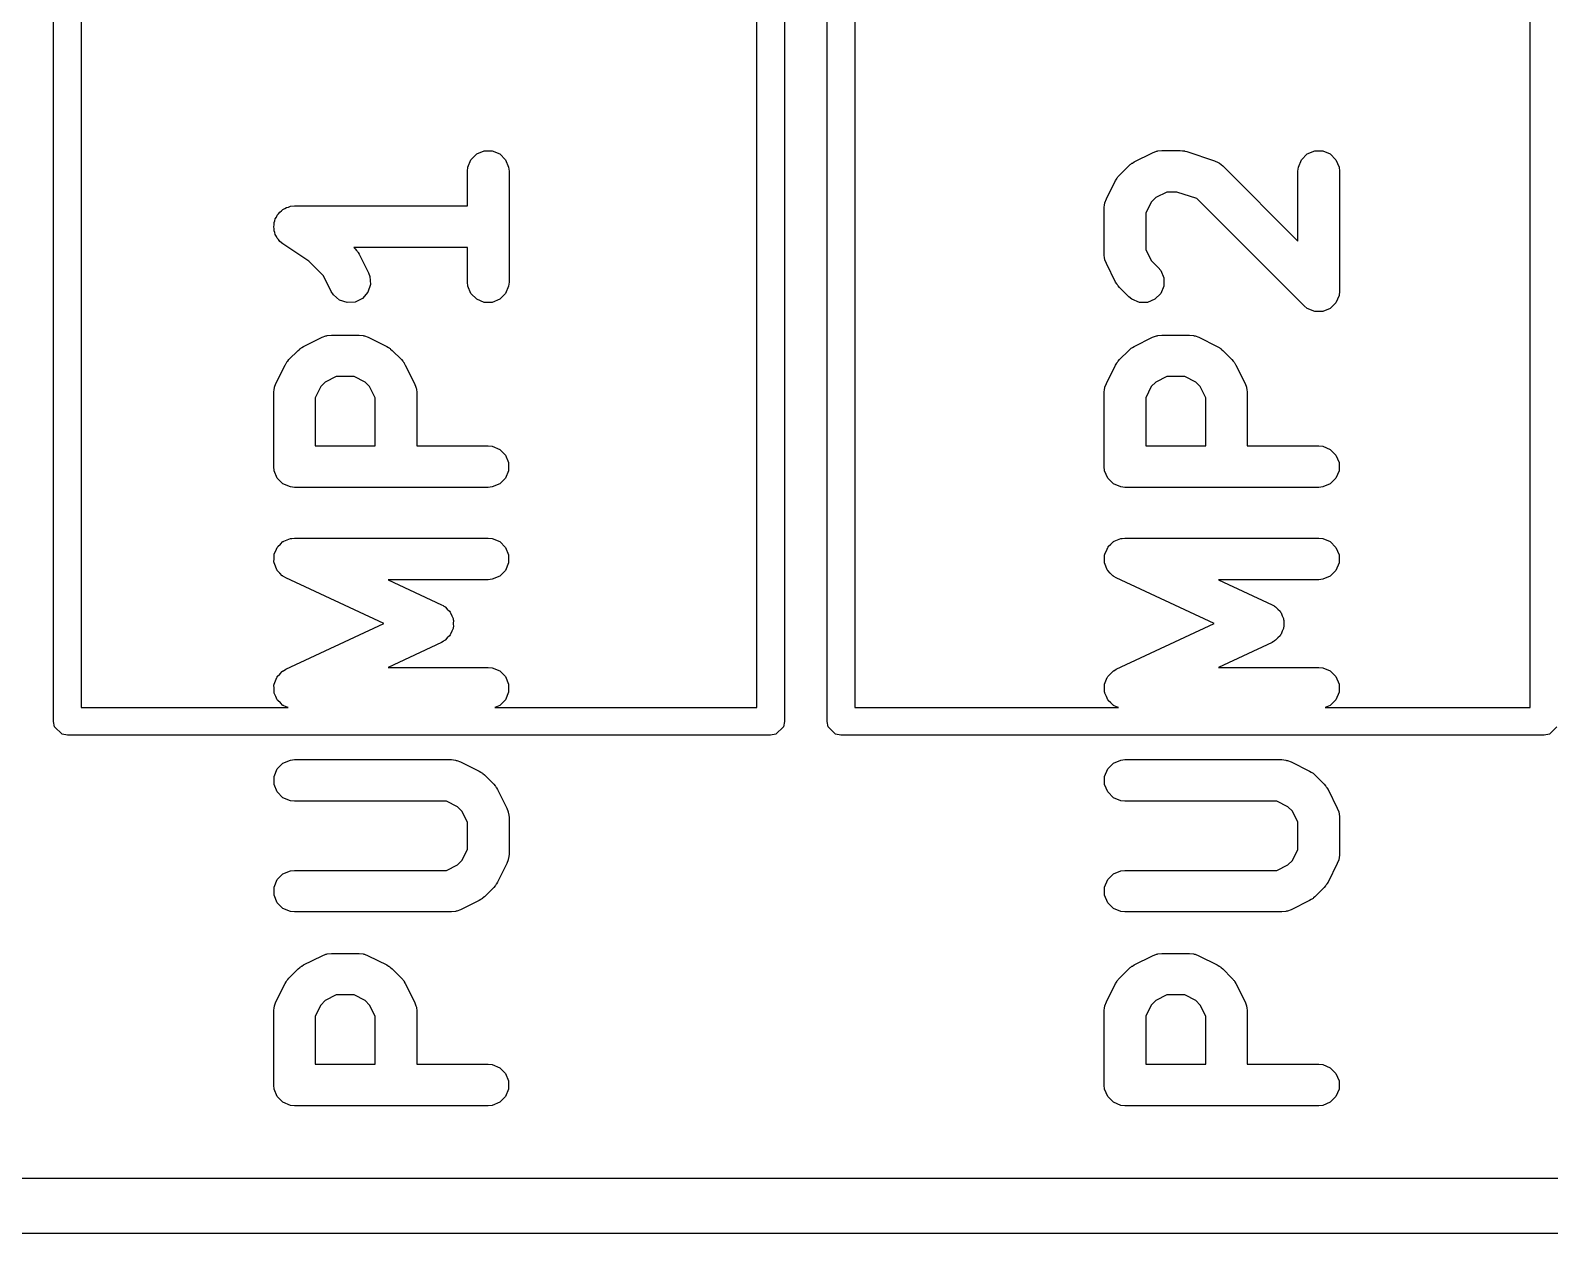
# Model space of a CAD drawing. Extents: x 0.5 to 3.33, y -7.81 to -5.91.
# Drawn here: x 1.9946 to 2.2106, y -7.802 to -7.6309 of the extents above; entities that cross this region are included whole.
import ezdxf

# ---------------------------------------------------------------- set-up
doc = ezdxf.new("R2010")
doc.units = 0
doc.header["$MEASUREMENT"] = 0
doc.layers.add('BLACK', color=7, linetype='CONTINUOUS')

msp = doc.modelspace()

# ---------------------------------------------------------------- linework, layer by layer
at = {"layer": 'BLACK', "linetype": 'CONTINUOUS'}
for p, q in [((2.10181, -7.42913), (2.10181, -7.72913)), ((2.09787, -7.72717), (2.09787, -7.4311)), ((2.20787, -7.72717), (2.20787, -7.4311)), ((1.99787, -7.72913), (1.99787, -7.45413)), ((2.00181, -7.45495), (2.00181, -7.72717)), ((2.10787, -7.72913), (2.10787, -7.45413)), ((2.11181, -7.45495), (2.11181, -7.72717)), ((2.05723, -7.64928), (2.05805, -7.64846)), ((2.05805, -7.64846), (2.05911, -7.64802)), ((2.05911, -7.64802), (2.06026, -7.64802)), ((2.06026, -7.64802), (2.06133, -7.64846)), ((2.06133, -7.64846), (2.06214, -7.64928)), ((2.15154, -7.64959), (2.15417, -7.64828)), ((2.15417, -7.64828), (2.15471, -7.64807)), ((2.15471, -7.64807), (2.15481, -7.64806)), ((2.15481, -7.64806), (2.15491, -7.64802)), ((2.15491, -7.64802), (2.15549, -7.64797)), ((2.15549, -7.64797), (2.15811, -7.64797)), ((2.15811, -7.64797), (2.1584, -7.64799)), ((2.1584, -7.64799), (2.15848, -7.64799)), ((2.15848, -7.64799), (2.15858, -7.64801)), ((2.15858, -7.64801), (2.15869, -7.64802)), ((2.15869, -7.64802), (2.15876, -7.64805)), ((2.15876, -7.64805), (2.15905, -7.64812)), ((2.15905, -7.64812), (2.16298, -7.64943)), ((2.17534, -7.64928), (2.17616, -7.64846)), ((2.17616, -7.64846), (2.17722, -7.64802)), ((2.17722, -7.64802), (2.17837, -7.64802)), ((2.17837, -7.64802), (2.17944, -7.64846)), ((2.17944, -7.64846), (2.18025, -7.64928)), ((2.05673, -7.65092), (2.05679, -7.65034)), ((2.05679, -7.65034), (2.05723, -7.64928)), ((2.06214, -7.64928), (2.06258, -7.65034)), ((2.06258, -7.65034), (2.06264, -7.65092)), ((2.14946, -7.65146), (2.15077, -7.65014)), ((2.15077, -7.65014), (2.151, -7.64996)), ((2.151, -7.64996), (2.15105, -7.6499)), ((2.15105, -7.6499), (2.15114, -7.64984)), ((2.15114, -7.64984), (2.15122, -7.64978)), ((2.15122, -7.64978), (2.15129, -7.64975)), ((2.15129, -7.64975), (2.15154, -7.64959)), ((2.16298, -7.64943), (2.16351, -7.64967)), ((2.16351, -7.64967), (2.16359, -7.64974)), ((2.16359, -7.64974), (2.16369, -7.64978)), ((2.16369, -7.64978), (2.16414, -7.65014)), ((2.16414, -7.65014), (2.17484, -7.66085)), ((2.17484, -7.65092), (2.1749, -7.65034)), ((2.1749, -7.65034), (2.17534, -7.64928)), ((2.18025, -7.64928), (2.18069, -7.65034)), ((2.18069, -7.65034), (2.18075, -7.65092)), ((2.05673, -7.65584), (2.05673, -7.65092)), ((2.06264, -7.65092), (2.06264, -7.66667)), ((2.1476, -7.65485), (2.14891, -7.65222)), ((2.14891, -7.65222), (2.14906, -7.65197)), ((2.14906, -7.65197), (2.14909, -7.6519)), ((2.14909, -7.6519), (2.14916, -7.65182)), ((2.14916, -7.65182), (2.14922, -7.65173)), ((2.14922, -7.65173), (2.14928, -7.65168)), ((2.14928, -7.65168), (2.14946, -7.65146)), ((2.17484, -7.66085), (2.17484, -7.65092)), ((2.18075, -7.65092), (2.18075, -7.66798)), ((2.14739, -7.65539), (2.1476, -7.65485)), ((2.15461, -7.65466), (2.15398, -7.65529)), ((2.15618, -7.65387), (2.15461, -7.65466)), ((2.15763, -7.65387), (2.15618, -7.65387)), ((2.16045, -7.65481), (2.15763, -7.65387)), ((2.17571, -7.67007), (2.16045, -7.65481)), ((2.02956, -7.65742), (2.02967, -7.65715)), ((2.02967, -7.65715), (2.02988, -7.65695)), ((2.02988, -7.65695), (2.03004, -7.65671)), ((2.03004, -7.65671), (2.03028, -7.65654)), ((2.03028, -7.65654), (2.03049, -7.65634)), ((2.03049, -7.65634), (2.03075, -7.65623)), ((2.03075, -7.65623), (2.03099, -7.65607)), ((2.03099, -7.65607), (2.03128, -7.65601)), ((2.03128, -7.65601), (2.03155, -7.6559)), ((2.03155, -7.6559), (2.03212, -7.65584)), ((2.03212, -7.65584), (2.03212, -7.65584)), ((2.03212, -7.65584), (2.03213, -7.65584)), ((2.03213, -7.65584), (2.03213, -7.65584)), ((2.03213, -7.65584), (2.05673, -7.65584)), ((2.14728, -7.65617), (2.14734, -7.65559)), ((2.14728, -7.66273), (2.14728, -7.65617)), ((2.14734, -7.65559), (2.14738, -7.65549)), ((2.14738, -7.65549), (2.14739, -7.65539)), ((2.15398, -7.65529), (2.15319, -7.65686)), ((2.15319, -7.65686), (2.15319, -7.66203)), ((2.02917, -7.6588), (2.02923, -7.65851)), ((2.02923, -7.65908), (2.02917, -7.6588)), ((2.02923, -7.65822), (2.02934, -7.65795)), ((2.02923, -7.65851), (2.02923, -7.65822)), ((2.02923, -7.65937), (2.02923, -7.65908)), ((2.02934, -7.65795), (2.0294, -7.65767)), ((2.0294, -7.65767), (2.02956, -7.65742)), ((2.02934, -7.65964), (2.02923, -7.65937)), ((2.0294, -7.65993), (2.02934, -7.65964)), ((2.02956, -7.66017), (2.0294, -7.65993)), ((2.02967, -7.66043), (2.02956, -7.66017)), ((2.02988, -7.66064), (2.02967, -7.66043)), ((2.03004, -7.66088), (2.02988, -7.66064)), ((2.03048, -7.66125), (2.03004, -7.66088)), ((2.03049, -7.66125), (2.03048, -7.66125)), ((2.03418, -7.66371), (2.03049, -7.66125)), ((2.03049, -7.66125), (2.03049, -7.66125)), ((2.03049, -7.66125), (2.03049, -7.66125)), ((2.05673, -7.66175), (2.04057, -7.66175)), ((2.04057, -7.66175), (2.04078, -7.66195)), ((2.04078, -7.66195), (2.04096, -7.66218)), ((2.04096, -7.66218), (2.04102, -7.66223)), ((2.04102, -7.66223), (2.04108, -7.66232)), ((2.04108, -7.66232), (2.04114, -7.6624)), ((2.04114, -7.6624), (2.04117, -7.66247)), ((2.04117, -7.66247), (2.04133, -7.66272)), ((2.04133, -7.66272), (2.04264, -7.66535)), ((2.05673, -7.66667), (2.05673, -7.66175)), ((2.14734, -7.66331), (2.14728, -7.66273)), ((2.14738, -7.6634), (2.14734, -7.66331)), ((2.14739, -7.66351), (2.14738, -7.6634)), ((2.1476, -7.66405), (2.14739, -7.66351)), ((2.15319, -7.66203), (2.15398, -7.66361)), ((2.15398, -7.66361), (2.15495, -7.66458)), ((2.03626, -7.66579), (2.03418, -7.66371)), ((2.03736, -7.66799), (2.03626, -7.66579)), ((2.04264, -7.66535), (2.04285, -7.66589)), ((2.14891, -7.66667), (2.1476, -7.66405)), ((2.15495, -7.66458), (2.15532, -7.66503)), ((2.15532, -7.66503), (2.15576, -7.66609)), ((2.04293, -7.66704), (2.04257, -7.66813)), ((2.04285, -7.66589), (2.04293, -7.66704)), ((2.05679, -7.66724), (2.05673, -7.66667)), ((2.05723, -7.66831), (2.05679, -7.66724)), ((2.06258, -7.66724), (2.06214, -7.66831)), ((2.06264, -7.66667), (2.06258, -7.66724)), ((2.14906, -7.66692), (2.14891, -7.66667)), ((2.14909, -7.66699), (2.14906, -7.66692)), ((2.14916, -7.66708), (2.14909, -7.66699)), ((2.14922, -7.66716), (2.14916, -7.66708)), ((2.14928, -7.66722), (2.14922, -7.66716)), ((2.14946, -7.66744), (2.14928, -7.66722)), ((2.15077, -7.66875), (2.14946, -7.66744)), ((2.15576, -7.66724), (2.15532, -7.66831)), ((2.15576, -7.66609), (2.15576, -7.66724)), ((2.03767, -7.66848), (2.03736, -7.66799)), ((2.03854, -7.66923), (2.03767, -7.66848)), ((2.03963, -7.6696), (2.03854, -7.66923)), ((2.04078, -7.66951), (2.03963, -7.6696)), ((2.04181, -7.669), (2.04078, -7.66951)), ((2.04257, -7.66813), (2.04181, -7.669)), ((2.05805, -7.66912), (2.05723, -7.66831)), ((2.05911, -7.66956), (2.05805, -7.66912)), ((2.06026, -7.66956), (2.05911, -7.66956)), ((2.06133, -7.66912), (2.06026, -7.66956)), ((2.06214, -7.66831), (2.06133, -7.66912)), ((2.15122, -7.66912), (2.15077, -7.66875)), ((2.15229, -7.66956), (2.15122, -7.66912)), ((2.15344, -7.66956), (2.15229, -7.66956)), ((2.1545, -7.66912), (2.15344, -7.66956)), ((2.15532, -7.66831), (2.1545, -7.66912)), ((2.17616, -7.67043), (2.17571, -7.67007)), ((2.18025, -7.66962), (2.17944, -7.67043)), ((2.18069, -7.66856), (2.18025, -7.66962)), ((2.18075, -7.66798), (2.18069, -7.66856)), ((2.17722, -7.67088), (2.17616, -7.67043)), ((2.17837, -7.67088), (2.17722, -7.67088)), ((2.17944, -7.67043), (2.17837, -7.67088)), ((2.03606, -7.67452), (2.0366, -7.67432)), ((2.0366, -7.67432), (2.0367, -7.67431)), ((2.0367, -7.67431), (2.0368, -7.67427)), ((2.0368, -7.67427), (2.03738, -7.67421)), ((2.03738, -7.67421), (2.04131, -7.67421)), ((2.04131, -7.67421), (2.04189, -7.67427)), ((2.04189, -7.67427), (2.04199, -7.67431)), ((2.04199, -7.67431), (2.04209, -7.67432)), ((2.04209, -7.67432), (2.04263, -7.67452)), ((2.15417, -7.67452), (2.15471, -7.67432)), ((2.15471, -7.67432), (2.15481, -7.67431)), ((2.15481, -7.67431), (2.15491, -7.67427)), ((2.15491, -7.67427), (2.15549, -7.67421)), ((2.15549, -7.67421), (2.15942, -7.67421)), ((2.15942, -7.67421), (2.16, -7.67427)), ((2.16, -7.67427), (2.1601, -7.67431)), ((2.1601, -7.67431), (2.1602, -7.67432)), ((2.1602, -7.67432), (2.16074, -7.67452)), ((2.03135, -7.6777), (2.03266, -7.67639)), ((2.03266, -7.67639), (2.03289, -7.6762)), ((2.03289, -7.6762), (2.03294, -7.67614)), ((2.03294, -7.67614), (2.03303, -7.67609)), ((2.03303, -7.67609), (2.03311, -7.67602)), ((2.03311, -7.67602), (2.03318, -7.67599)), ((2.03318, -7.67599), (2.03343, -7.67584)), ((2.03343, -7.67584), (2.03606, -7.67452)), ((2.04263, -7.67452), (2.04526, -7.67584)), ((2.04526, -7.67584), (2.04551, -7.67599)), ((2.04551, -7.67599), (2.04558, -7.67602)), ((2.04558, -7.67602), (2.04566, -7.67609)), ((2.04566, -7.67609), (2.04575, -7.67614)), ((2.04575, -7.67614), (2.0458, -7.6762)), ((2.0458, -7.6762), (2.04603, -7.67639)), ((2.04603, -7.67639), (2.04734, -7.6777)), ((2.14946, -7.6777), (2.15077, -7.67639)), ((2.15077, -7.67639), (2.151, -7.6762)), ((2.151, -7.6762), (2.15105, -7.67614)), ((2.15105, -7.67614), (2.15114, -7.67609)), ((2.15114, -7.67609), (2.15122, -7.67602)), ((2.15122, -7.67602), (2.15129, -7.67599)), ((2.15129, -7.67599), (2.15154, -7.67584)), ((2.15154, -7.67584), (2.15417, -7.67452)), ((2.16074, -7.67452), (2.16337, -7.67584)), ((2.16337, -7.67584), (2.16362, -7.67599)), ((2.16362, -7.67599), (2.16369, -7.67602)), ((2.16369, -7.67602), (2.16377, -7.67609)), ((2.16377, -7.67609), (2.16386, -7.67614)), ((2.16386, -7.67614), (2.16391, -7.6762)), ((2.16391, -7.6762), (2.16414, -7.67639)), ((2.16414, -7.67639), (2.16545, -7.6777)), ((2.02949, -7.68109), (2.0308, -7.67847)), ((2.0308, -7.67847), (2.03095, -7.67822)), ((2.03095, -7.67822), (2.03098, -7.67815)), ((2.03098, -7.67815), (2.03105, -7.67807)), ((2.03105, -7.67807), (2.03111, -7.67798)), ((2.03111, -7.67798), (2.03117, -7.67793)), ((2.03117, -7.67793), (2.03135, -7.6777)), ((2.04734, -7.6777), (2.04752, -7.67793)), ((2.04752, -7.67793), (2.04758, -7.67798)), ((2.04758, -7.67798), (2.04764, -7.67807)), ((2.04764, -7.67807), (2.04771, -7.67815)), ((2.04771, -7.67815), (2.04774, -7.67822)), ((2.04774, -7.67822), (2.04789, -7.67847)), ((2.04789, -7.67847), (2.0492, -7.68109)), ((2.1476, -7.68109), (2.14891, -7.67847)), ((2.14891, -7.67847), (2.14906, -7.67822)), ((2.14906, -7.67822), (2.14909, -7.67815)), ((2.14909, -7.67815), (2.14916, -7.67807)), ((2.14916, -7.67807), (2.14922, -7.67798)), ((2.14922, -7.67798), (2.14928, -7.67793)), ((2.14928, -7.67793), (2.14946, -7.6777)), ((2.16545, -7.6777), (2.16563, -7.67793)), ((2.16563, -7.67793), (2.16569, -7.67798)), ((2.16569, -7.67798), (2.16575, -7.67807)), ((2.16575, -7.67807), (2.16582, -7.67815)), ((2.16582, -7.67815), (2.16585, -7.67822)), ((2.16585, -7.67822), (2.166, -7.67847)), ((2.166, -7.67847), (2.16731, -7.68109)), ((2.0365, -7.6809), (2.03587, -7.68154)), ((2.03807, -7.68012), (2.0365, -7.6809)), ((2.04062, -7.68012), (2.03807, -7.68012)), ((2.04219, -7.6809), (2.04062, -7.68012)), ((2.04282, -7.68154), (2.04219, -7.6809)), ((2.15461, -7.6809), (2.15398, -7.68154)), ((2.15618, -7.68012), (2.15461, -7.6809)), ((2.15873, -7.68012), (2.15618, -7.68012)), ((2.1603, -7.6809), (2.15873, -7.68012)), ((2.16093, -7.68154), (2.1603, -7.6809)), ((2.02917, -7.68241), (2.02923, -7.68184)), ((2.02917, -7.69291), (2.02917, -7.68241)), ((2.02923, -7.68184), (2.02927, -7.68174)), ((2.02927, -7.68174), (2.02928, -7.68163)), ((2.02928, -7.68163), (2.02949, -7.68109)), ((2.03587, -7.68154), (2.03508, -7.68311)), ((2.04361, -7.68311), (2.04282, -7.68154)), ((2.0492, -7.68109), (2.04941, -7.68163)), ((2.04941, -7.68163), (2.04942, -7.68174)), ((2.04942, -7.68174), (2.04946, -7.68184)), ((2.04946, -7.68184), (2.04952, -7.68241)), ((2.04952, -7.68241), (2.04952, -7.68996)), ((2.14728, -7.68241), (2.14734, -7.68184)), ((2.14728, -7.69291), (2.14728, -7.68241)), ((2.14734, -7.68184), (2.14738, -7.68174)), ((2.14738, -7.68174), (2.14739, -7.68163)), ((2.14739, -7.68163), (2.1476, -7.68109)), ((2.15398, -7.68154), (2.15319, -7.68311)), ((2.16172, -7.68311), (2.16093, -7.68154)), ((2.16731, -7.68109), (2.16752, -7.68163)), ((2.16752, -7.68163), (2.16753, -7.68174)), ((2.16753, -7.68174), (2.16757, -7.68184)), ((2.16757, -7.68184), (2.16763, -7.68241)), ((2.16763, -7.68241), (2.16763, -7.68996)), ((2.03508, -7.68311), (2.03508, -7.68996)), ((2.04361, -7.68996), (2.04361, -7.68311)), ((2.15319, -7.68311), (2.15319, -7.68996)), ((2.16172, -7.68996), (2.16172, -7.68311)), ((2.03508, -7.68996), (2.04361, -7.68996)), ((2.04952, -7.68996), (2.05969, -7.68996)), ((2.05969, -7.68996), (2.06026, -7.69002)), ((2.06026, -7.69002), (2.06133, -7.69046)), ((2.06133, -7.69046), (2.06214, -7.69127)), ((2.06214, -7.69127), (2.06258, -7.69234)), ((2.15319, -7.68996), (2.16172, -7.68996)), ((2.16763, -7.68996), (2.1778, -7.68996)), ((2.1778, -7.68996), (2.17837, -7.69002)), ((2.17837, -7.69002), (2.17944, -7.69046)), ((2.17944, -7.69046), (2.18025, -7.69127)), ((2.18025, -7.69127), (2.18069, -7.69234)), ((2.02923, -7.69349), (2.02917, -7.69291)), ((2.02967, -7.69455), (2.02923, -7.69349)), ((2.06258, -7.69349), (2.06214, -7.69455)), ((2.06258, -7.69234), (2.06258, -7.69349)), ((2.14734, -7.69349), (2.14728, -7.69291)), ((2.14778, -7.69455), (2.14734, -7.69349)), ((2.18069, -7.69349), (2.18025, -7.69455)), ((2.18069, -7.69234), (2.18069, -7.69349)), ((2.03049, -7.69537), (2.02967, -7.69455)), ((2.03155, -7.69581), (2.03049, -7.69537)), ((2.03213, -7.69587), (2.03155, -7.69581)), ((2.05969, -7.69587), (2.03213, -7.69587)), ((2.06026, -7.69581), (2.05969, -7.69587)), ((2.06133, -7.69537), (2.06026, -7.69581)), ((2.06214, -7.69455), (2.06133, -7.69537)), ((2.1486, -7.69537), (2.14778, -7.69455)), ((2.14966, -7.69581), (2.1486, -7.69537)), ((2.15024, -7.69587), (2.14966, -7.69581)), ((2.1778, -7.69587), (2.15024, -7.69587)), ((2.17837, -7.69581), (2.1778, -7.69587)), ((2.17944, -7.69537), (2.17837, -7.69581)), ((2.18025, -7.69455), (2.17944, -7.69537)), ((2.02948, -7.70487), (2.02967, -7.7044)), ((2.02967, -7.7044), (2.02972, -7.70435)), ((2.02972, -7.70435), (2.02975, -7.70429)), ((2.02975, -7.70429), (2.03012, -7.70394)), ((2.03012, -7.70394), (2.03049, -7.70358)), ((2.03049, -7.70358), (2.03055, -7.70356)), ((2.03055, -7.70356), (2.0306, -7.70351)), ((2.0306, -7.70351), (2.03108, -7.70334)), ((2.03108, -7.70334), (2.03155, -7.70314)), ((2.03155, -7.70314), (2.03164, -7.70313)), ((2.03164, -7.70313), (2.03168, -7.70312)), ((2.03168, -7.70312), (2.03175, -7.70312)), ((2.03175, -7.70312), (2.03213, -7.70308)), ((2.03213, -7.70308), (2.05969, -7.70308)), ((2.05969, -7.70308), (2.06026, -7.70314)), ((2.06026, -7.70314), (2.06133, -7.70358)), ((2.06133, -7.70358), (2.06214, -7.7044)), ((2.06214, -7.7044), (2.06258, -7.70546)), ((2.14759, -7.70487), (2.14778, -7.7044)), ((2.14778, -7.7044), (2.14783, -7.70435)), ((2.14783, -7.70435), (2.14786, -7.70429)), ((2.14786, -7.70429), (2.14823, -7.70394)), ((2.14823, -7.70394), (2.1486, -7.70358)), ((2.1486, -7.70358), (2.14866, -7.70356)), ((2.14866, -7.70356), (2.14871, -7.70351)), ((2.14871, -7.70351), (2.14919, -7.70334)), ((2.14919, -7.70334), (2.14966, -7.70314)), ((2.14966, -7.70314), (2.14975, -7.70313)), ((2.14975, -7.70313), (2.14979, -7.70312)), ((2.14979, -7.70312), (2.14986, -7.70312)), ((2.14986, -7.70312), (2.15024, -7.70308)), ((2.15024, -7.70308), (2.1778, -7.70308)), ((2.1778, -7.70308), (2.17837, -7.70314)), ((2.17837, -7.70314), (2.17944, -7.70358)), ((2.17944, -7.70358), (2.18025, -7.7044)), ((2.18025, -7.7044), (2.18069, -7.70546)), ((2.02921, -7.70649), (2.02923, -7.70597)), ((2.02923, -7.70655), (2.02921, -7.70649)), ((2.02923, -7.70546), (2.02926, -7.7054)), ((2.02923, -7.70597), (2.02923, -7.70546)), ((2.02923, -7.70661), (2.02923, -7.70655)), ((2.02943, -7.70709), (2.02923, -7.70661)), ((2.02926, -7.70533), (2.02948, -7.70487)), ((2.02926, -7.7054), (2.02926, -7.70533)), ((2.06258, -7.70661), (2.06214, -7.70768)), ((2.06258, -7.70546), (2.06258, -7.70661)), ((2.14732, -7.70649), (2.14734, -7.70597)), ((2.14734, -7.70655), (2.14732, -7.70649)), ((2.14734, -7.70546), (2.14737, -7.7054)), ((2.14734, -7.70597), (2.14734, -7.70546)), ((2.14734, -7.70661), (2.14734, -7.70655)), ((2.14754, -7.70709), (2.14734, -7.70661)), ((2.14737, -7.70533), (2.14759, -7.70487)), ((2.14737, -7.7054), (2.14737, -7.70533)), ((2.18069, -7.70661), (2.18025, -7.70768)), ((2.18069, -7.70546), (2.18069, -7.70661)), ((2.0296, -7.70757), (2.02943, -7.70709)), ((2.02965, -7.70762), (2.0296, -7.70757)), ((2.02967, -7.70768), (2.02965, -7.70762)), ((2.03003, -7.70804), (2.02967, -7.70768)), ((2.03038, -7.70842), (2.03003, -7.70804)), ((2.03046, -7.70846), (2.03038, -7.70842)), ((2.03049, -7.70849), (2.03046, -7.70846)), ((2.03055, -7.70852), (2.03049, -7.70849)), ((2.03088, -7.70871), (2.03055, -7.70852)), ((2.04483, -7.71522), (2.03088, -7.70871)), ((2.05969, -7.70899), (2.04544, -7.70899)), ((2.04544, -7.70899), (2.05306, -7.71255)), ((2.06026, -7.70893), (2.05969, -7.70899)), ((2.06133, -7.70849), (2.06026, -7.70893)), ((2.06214, -7.70768), (2.06133, -7.70849)), ((2.14771, -7.70757), (2.14754, -7.70709)), ((2.14776, -7.70762), (2.14771, -7.70757)), ((2.14778, -7.70768), (2.14776, -7.70762)), ((2.14814, -7.70804), (2.14778, -7.70768)), ((2.14849, -7.70842), (2.14814, -7.70804)), ((2.14857, -7.70846), (2.14849, -7.70842)), ((2.1486, -7.70849), (2.14857, -7.70846)), ((2.14866, -7.70852), (2.1486, -7.70849)), ((2.14899, -7.70871), (2.14866, -7.70852)), ((2.16294, -7.71522), (2.14899, -7.70871)), ((2.1778, -7.70899), (2.16355, -7.70899)), ((2.16355, -7.70899), (2.17117, -7.71255)), ((2.17837, -7.70893), (2.1778, -7.70899)), ((2.17944, -7.70849), (2.17837, -7.70893)), ((2.18025, -7.70768), (2.17944, -7.70849)), ((2.05306, -7.71255), (2.05327, -7.71267)), ((2.05327, -7.71267), (2.05334, -7.7127)), ((2.05334, -7.7127), (2.05339, -7.71274)), ((2.05339, -7.71274), (2.05356, -7.71284)), ((2.05356, -7.71284), (2.05386, -7.71317)), ((2.05386, -7.71317), (2.05419, -7.71348)), ((2.17117, -7.71255), (2.17138, -7.71267)), ((2.17138, -7.71267), (2.17145, -7.7127)), ((2.17145, -7.7127), (2.1715, -7.71274)), ((2.1715, -7.71274), (2.17167, -7.71284)), ((2.17167, -7.71284), (2.17197, -7.71317)), ((2.17197, -7.71317), (2.1723, -7.71348)), ((2.03088, -7.72173), (2.04483, -7.71522)), ((2.05419, -7.71348), (2.05425, -7.7136)), ((2.05425, -7.7136), (2.05434, -7.71369)), ((2.05434, -7.71369), (2.05449, -7.71411)), ((2.05449, -7.71411), (2.05468, -7.71452)), ((2.05468, -7.71452), (2.05469, -7.71465)), ((2.05469, -7.71465), (2.05473, -7.71477)), ((2.05473, -7.71477), (2.05471, -7.71522)), ((2.05471, -7.71522), (2.05473, -7.71567)), ((2.14899, -7.72173), (2.16294, -7.71522)), ((2.1723, -7.71348), (2.17236, -7.7136)), ((2.17236, -7.7136), (2.17245, -7.71369)), ((2.17245, -7.71369), (2.1726, -7.71411)), ((2.1726, -7.71411), (2.17279, -7.71452)), ((2.17279, -7.71452), (2.1728, -7.71465)), ((2.1728, -7.71465), (2.17284, -7.71477)), ((2.17284, -7.71477), (2.17282, -7.71522)), ((2.17282, -7.71522), (2.17284, -7.71567)), ((2.05356, -7.7176), (2.05339, -7.7177)), ((2.05386, -7.71727), (2.05356, -7.7176)), ((2.05419, -7.71697), (2.05386, -7.71727)), ((2.05425, -7.71685), (2.05419, -7.71697)), ((2.05434, -7.71675), (2.05425, -7.71685)), ((2.05449, -7.71633), (2.05434, -7.71675)), ((2.05468, -7.71593), (2.05449, -7.71633)), ((2.05469, -7.71579), (2.05468, -7.71593)), ((2.05473, -7.71567), (2.05469, -7.71579)), ((2.17167, -7.7176), (2.1715, -7.7177)), ((2.17197, -7.71727), (2.17167, -7.7176)), ((2.1723, -7.71697), (2.17197, -7.71727)), ((2.17236, -7.71685), (2.1723, -7.71697)), ((2.17245, -7.71675), (2.17236, -7.71685)), ((2.1726, -7.71633), (2.17245, -7.71675)), ((2.17279, -7.71593), (2.1726, -7.71633)), ((2.1728, -7.71579), (2.17279, -7.71593)), ((2.17284, -7.71567), (2.1728, -7.71579)), ((2.05306, -7.7179), (2.04544, -7.72146)), ((2.05327, -7.71777), (2.05306, -7.7179)), ((2.05334, -7.71775), (2.05327, -7.71777)), ((2.05339, -7.7177), (2.05334, -7.71775)), ((2.17117, -7.7179), (2.16355, -7.72146)), ((2.17138, -7.71777), (2.17117, -7.7179)), ((2.17145, -7.71775), (2.17138, -7.71777)), ((2.1715, -7.7177), (2.17145, -7.71775)), ((2.03046, -7.72198), (2.03049, -7.72195)), ((2.03049, -7.72195), (2.03055, -7.72193)), ((2.03055, -7.72193), (2.03088, -7.72173)), ((2.04544, -7.72146), (2.05969, -7.72146)), ((2.05969, -7.72146), (2.06026, -7.72151)), ((2.06026, -7.72151), (2.06133, -7.72195)), ((2.06133, -7.72195), (2.06214, -7.72277)), ((2.14857, -7.72198), (2.1486, -7.72195)), ((2.1486, -7.72195), (2.14866, -7.72193)), ((2.14866, -7.72193), (2.14899, -7.72173)), ((2.16355, -7.72146), (2.1778, -7.72146)), ((2.1778, -7.72146), (2.17837, -7.72151)), ((2.17837, -7.72151), (2.17944, -7.72195)), ((2.17944, -7.72195), (2.18025, -7.72277)), ((2.02921, -7.72396), (2.02923, -7.7239)), ((2.02923, -7.72447), (2.02921, -7.72396)), ((2.02923, -7.72383), (2.02943, -7.72336)), ((2.02923, -7.7239), (2.02923, -7.72383)), ((2.02943, -7.72336), (2.0296, -7.72288)), ((2.0296, -7.72288), (2.02965, -7.72283)), ((2.02965, -7.72283), (2.02967, -7.72277)), ((2.02967, -7.72277), (2.03003, -7.72241)), ((2.03003, -7.72241), (2.03038, -7.72203)), ((2.03038, -7.72203), (2.03046, -7.72198)), ((2.06214, -7.72277), (2.06258, -7.72383)), ((2.06258, -7.72383), (2.06258, -7.72499)), ((2.14732, -7.72396), (2.14734, -7.7239)), ((2.14734, -7.72447), (2.14732, -7.72396)), ((2.14734, -7.72383), (2.14754, -7.72336)), ((2.14734, -7.7239), (2.14734, -7.72383)), ((2.14754, -7.72336), (2.14771, -7.72288)), ((2.14771, -7.72288), (2.14776, -7.72283)), ((2.14776, -7.72283), (2.14778, -7.72277)), ((2.14778, -7.72277), (2.14814, -7.72241)), ((2.14814, -7.72241), (2.14849, -7.72203)), ((2.14849, -7.72203), (2.14857, -7.72198)), ((2.18025, -7.72277), (2.18069, -7.72383)), ((2.18069, -7.72383), (2.18069, -7.72499)), ((2.02923, -7.72499), (2.02923, -7.72447)), ((2.02926, -7.72505), (2.02923, -7.72499)), ((2.02926, -7.72511), (2.02926, -7.72505)), ((2.02948, -7.72558), (2.02926, -7.72511)), ((2.02967, -7.72605), (2.02948, -7.72558)), ((2.02972, -7.7261), (2.02967, -7.72605)), ((2.02975, -7.72616), (2.02972, -7.7261)), ((2.03012, -7.7265), (2.02975, -7.72616)), ((2.06214, -7.72605), (2.06133, -7.72686)), ((2.06258, -7.72499), (2.06214, -7.72605)), ((2.14734, -7.72499), (2.14734, -7.72447)), ((2.14737, -7.72505), (2.14734, -7.72499)), ((2.14737, -7.72511), (2.14737, -7.72505)), ((2.14759, -7.72558), (2.14737, -7.72511)), ((2.14778, -7.72605), (2.14759, -7.72558)), ((2.14783, -7.7261), (2.14778, -7.72605)), ((2.14786, -7.72616), (2.14783, -7.7261)), ((2.14823, -7.7265), (2.14786, -7.72616)), ((2.18025, -7.72605), (2.17944, -7.72686)), ((2.18069, -7.72499), (2.18025, -7.72605)), ((2.00181, -7.72717), (2.03121, -7.72717)), ((2.03049, -7.72686), (2.03012, -7.7265)), ((2.03055, -7.72689), (2.03049, -7.72686)), ((2.0306, -7.72693), (2.03055, -7.72689)), ((2.03108, -7.72711), (2.0306, -7.72693)), ((2.03121, -7.72717), (2.03108, -7.72711)), ((2.06133, -7.72686), (2.0606, -7.72717)), ((2.0606, -7.72717), (2.09787, -7.72717)), ((2.11181, -7.72717), (2.14932, -7.72717)), ((2.1486, -7.72686), (2.14823, -7.7265)), ((2.14866, -7.72689), (2.1486, -7.72686)), ((2.14871, -7.72693), (2.14866, -7.72689)), ((2.14919, -7.72711), (2.14871, -7.72693)), ((2.14932, -7.72717), (2.14919, -7.72711)), ((2.17944, -7.72686), (2.17871, -7.72717)), ((2.17871, -7.72717), (2.20787, -7.72717)), ((1.99802, -7.72989), (1.99787, -7.72913)), ((1.99909, -7.73095), (1.99802, -7.72989)), ((2.10166, -7.72989), (2.1006, -7.73095)), ((2.10181, -7.72913), (2.10166, -7.72989)), ((2.10802, -7.72989), (2.10787, -7.72913)), ((2.10909, -7.73095), (2.10802, -7.72989)), ((2.21166, -7.72989), (2.2106, -7.73095)), ((1.99984, -7.7311), (1.99909, -7.73095)), ((2.09984, -7.7311), (1.99984, -7.7311)), ((2.1006, -7.73095), (2.09984, -7.7311)), ((2.10984, -7.7311), (2.10909, -7.73095)), ((2.20984, -7.7311), (2.10984, -7.7311)), ((2.2106, -7.73095), (2.20984, -7.7311)), ((2.03049, -7.73508), (2.03155, -7.73464)), ((2.03155, -7.73464), (2.03213, -7.73458)), ((2.03213, -7.73458), (2.05444, -7.73458)), ((2.05444, -7.73458), (2.05501, -7.73464)), ((2.05501, -7.73464), (2.05511, -7.73468)), ((2.05511, -7.73468), (2.05522, -7.73468)), ((2.05522, -7.73468), (2.05576, -7.73489)), ((2.05576, -7.73489), (2.05838, -7.7362)), ((2.1486, -7.73508), (2.14966, -7.73464)), ((2.14966, -7.73464), (2.15024, -7.73458)), ((2.15024, -7.73458), (2.17255, -7.73458)), ((2.17255, -7.73458), (2.17312, -7.73464)), ((2.17312, -7.73464), (2.17322, -7.73468)), ((2.17322, -7.73468), (2.17333, -7.73468)), ((2.17333, -7.73468), (2.17387, -7.73489)), ((2.17387, -7.73489), (2.17649, -7.7362)), ((2.02923, -7.73696), (2.02967, -7.73589)), ((2.02923, -7.73811), (2.02923, -7.73696)), ((2.02967, -7.73589), (2.03049, -7.73508)), ((2.05838, -7.7362), (2.05863, -7.73636)), ((2.05863, -7.73636), (2.0587, -7.73639)), ((2.0587, -7.73639), (2.05878, -7.73646)), ((2.05878, -7.73646), (2.05887, -7.73651)), ((2.05887, -7.73651), (2.05892, -7.73657)), ((2.05892, -7.73657), (2.05915, -7.73676)), ((2.05915, -7.73676), (2.06046, -7.73807)), ((2.14734, -7.73696), (2.14778, -7.73589)), ((2.14734, -7.73811), (2.14734, -7.73696)), ((2.14778, -7.73589), (2.1486, -7.73508)), ((2.17649, -7.7362), (2.17674, -7.73636)), ((2.17674, -7.73636), (2.17681, -7.73639)), ((2.17681, -7.73639), (2.17689, -7.73646)), ((2.17689, -7.73646), (2.17698, -7.73651)), ((2.17698, -7.73651), (2.17703, -7.73657)), ((2.17703, -7.73657), (2.17726, -7.73676)), ((2.17726, -7.73676), (2.17857, -7.73807)), ((2.02967, -7.73917), (2.02923, -7.73811)), ((2.03049, -7.73999), (2.02967, -7.73917)), ((2.06046, -7.73807), (2.06065, -7.7383)), ((2.06065, -7.7383), (2.06071, -7.73835)), ((2.06071, -7.73835), (2.06076, -7.73844)), ((2.06076, -7.73844), (2.06083, -7.73852)), ((2.06083, -7.73852), (2.06086, -7.73859)), ((2.06086, -7.73859), (2.06102, -7.73884)), ((2.06102, -7.73884), (2.06233, -7.74146)), ((2.14778, -7.73917), (2.14734, -7.73811)), ((2.1486, -7.73999), (2.14778, -7.73917)), ((2.17857, -7.73807), (2.17876, -7.7383)), ((2.17876, -7.7383), (2.17882, -7.73835)), ((2.17882, -7.73835), (2.17887, -7.73844)), ((2.17887, -7.73844), (2.17894, -7.73852)), ((2.17894, -7.73852), (2.17897, -7.73859)), ((2.17897, -7.73859), (2.17913, -7.73884)), ((2.17913, -7.73884), (2.18044, -7.74146)), ((2.03155, -7.74043), (2.03049, -7.73999)), ((2.03213, -7.74049), (2.03155, -7.74043)), ((2.05374, -7.74049), (2.03213, -7.74049)), ((2.05531, -7.74127), (2.05374, -7.74049)), ((2.05595, -7.74191), (2.05531, -7.74127)), ((2.14966, -7.74043), (2.1486, -7.73999)), ((2.15024, -7.74049), (2.14966, -7.74043)), ((2.17185, -7.74049), (2.15024, -7.74049)), ((2.17342, -7.74127), (2.17185, -7.74049)), ((2.17406, -7.74191), (2.17342, -7.74127)), ((2.05673, -7.74348), (2.05595, -7.74191)), ((2.05673, -7.74733), (2.05673, -7.74348)), ((2.06233, -7.74146), (2.06253, -7.742)), ((2.06253, -7.742), (2.06254, -7.74211)), ((2.06254, -7.74211), (2.06258, -7.74221)), ((2.06258, -7.74221), (2.06264, -7.74278)), ((2.06264, -7.74278), (2.06264, -7.74803)), ((2.17484, -7.74348), (2.17406, -7.74191)), ((2.17484, -7.74733), (2.17484, -7.74348)), ((2.18044, -7.74146), (2.18064, -7.742)), ((2.18064, -7.742), (2.18065, -7.74211)), ((2.18065, -7.74211), (2.18069, -7.74221)), ((2.18069, -7.74221), (2.18075, -7.74278)), ((2.18075, -7.74278), (2.18075, -7.74803)), ((2.05595, -7.74891), (2.05673, -7.74733)), ((2.17406, -7.74891), (2.17484, -7.74733)), ((2.05374, -7.75033), (2.05531, -7.74954)), ((2.05531, -7.74954), (2.05595, -7.74891)), ((2.06233, -7.74935), (2.06102, -7.75198)), ((2.06253, -7.74881), (2.06233, -7.74935)), ((2.06254, -7.74871), (2.06253, -7.74881)), ((2.06258, -7.74861), (2.06254, -7.74871)), ((2.06264, -7.74803), (2.06258, -7.74861)), ((2.17185, -7.75033), (2.17342, -7.74954)), ((2.17342, -7.74954), (2.17406, -7.74891)), ((2.18044, -7.74935), (2.17913, -7.75198)), ((2.18064, -7.74881), (2.18044, -7.74935)), ((2.18065, -7.74871), (2.18064, -7.74881)), ((2.18069, -7.74861), (2.18065, -7.74871)), ((2.18075, -7.74803), (2.18069, -7.74861)), ((2.02923, -7.7527), (2.02967, -7.75164)), ((2.02967, -7.75164), (2.03049, -7.75083)), ((2.03049, -7.75083), (2.03155, -7.75038)), ((2.03155, -7.75038), (2.03213, -7.75033)), ((2.03213, -7.75033), (2.05374, -7.75033)), ((2.06086, -7.75222), (2.06083, -7.7523)), ((2.06102, -7.75198), (2.06086, -7.75222)), ((2.14734, -7.7527), (2.14778, -7.75164)), ((2.14778, -7.75164), (2.1486, -7.75083)), ((2.1486, -7.75083), (2.14966, -7.75038)), ((2.14966, -7.75038), (2.15024, -7.75033)), ((2.15024, -7.75033), (2.17185, -7.75033)), ((2.17897, -7.75222), (2.17894, -7.7523)), ((2.17913, -7.75198), (2.17897, -7.75222)), ((2.02923, -7.75386), (2.02923, -7.7527)), ((2.02967, -7.75492), (2.02923, -7.75386)), ((2.05878, -7.75436), (2.0587, -7.75442)), ((2.05887, -7.7543), (2.05878, -7.75436)), ((2.05892, -7.75424), (2.05887, -7.7543)), ((2.05915, -7.75406), (2.05892, -7.75424)), ((2.06046, -7.75274), (2.05915, -7.75406)), ((2.06065, -7.75252), (2.06046, -7.75274)), ((2.06071, -7.75247), (2.06065, -7.75252)), ((2.06076, -7.75238), (2.06071, -7.75247)), ((2.06083, -7.7523), (2.06076, -7.75238)), ((2.14734, -7.75386), (2.14734, -7.7527)), ((2.14778, -7.75492), (2.14734, -7.75386)), ((2.17689, -7.75436), (2.17681, -7.75442)), ((2.17698, -7.7543), (2.17689, -7.75436)), ((2.17703, -7.75424), (2.17698, -7.7543)), ((2.17726, -7.75406), (2.17703, -7.75424)), ((2.17857, -7.75274), (2.17726, -7.75406)), ((2.17876, -7.75252), (2.17857, -7.75274)), ((2.17882, -7.75247), (2.17876, -7.75252)), ((2.17887, -7.75238), (2.17882, -7.75247)), ((2.17894, -7.7523), (2.17887, -7.75238)), ((2.03049, -7.75574), (2.02967, -7.75492)), ((2.03155, -7.75618), (2.03049, -7.75574)), ((2.03213, -7.75623), (2.03155, -7.75618)), ((2.05444, -7.75623), (2.03213, -7.75623)), ((2.05501, -7.75618), (2.05444, -7.75623)), ((2.05511, -7.75614), (2.05501, -7.75618)), ((2.05522, -7.75613), (2.05511, -7.75614)), ((2.05576, -7.75592), (2.05522, -7.75613)), ((2.05838, -7.75461), (2.05576, -7.75592)), ((2.05863, -7.75445), (2.05838, -7.75461)), ((2.0587, -7.75442), (2.05863, -7.75445)), ((2.1486, -7.75574), (2.14778, -7.75492)), ((2.14966, -7.75618), (2.1486, -7.75574)), ((2.15024, -7.75623), (2.14966, -7.75618)), ((2.17255, -7.75623), (2.15024, -7.75623)), ((2.17312, -7.75618), (2.17255, -7.75623)), ((2.17322, -7.75614), (2.17312, -7.75618)), ((2.17333, -7.75613), (2.17322, -7.75614)), ((2.17387, -7.75592), (2.17333, -7.75613)), ((2.17649, -7.75461), (2.17387, -7.75592)), ((2.17674, -7.75445), (2.17649, -7.75461)), ((2.17681, -7.75442), (2.17674, -7.75445)), ((2.03343, -7.76376), (2.03606, -7.76245)), ((2.03606, -7.76245), (2.0366, -7.76224)), ((2.0366, -7.76224), (2.0367, -7.76224)), ((2.0367, -7.76224), (2.0368, -7.7622)), ((2.0368, -7.7622), (2.03738, -7.76214)), ((2.03738, -7.76214), (2.04131, -7.76214)), ((2.04131, -7.76214), (2.04189, -7.7622)), ((2.04189, -7.7622), (2.04199, -7.76224)), ((2.04199, -7.76224), (2.04209, -7.76224)), ((2.04209, -7.76224), (2.04263, -7.76245)), ((2.04263, -7.76245), (2.04526, -7.76376)), ((2.15154, -7.76376), (2.15417, -7.76245)), ((2.15417, -7.76245), (2.15471, -7.76224)), ((2.15471, -7.76224), (2.15481, -7.76224)), ((2.15481, -7.76224), (2.15491, -7.7622)), ((2.15491, -7.7622), (2.15549, -7.76214)), ((2.15549, -7.76214), (2.15942, -7.76214)), ((2.15942, -7.76214), (2.16, -7.7622)), ((2.16, -7.7622), (2.1601, -7.76224)), ((2.1601, -7.76224), (2.1602, -7.76224)), ((2.1602, -7.76224), (2.16074, -7.76245)), ((2.16074, -7.76245), (2.16337, -7.76376)), ((2.03135, -7.76563), (2.03266, -7.76432)), ((2.03266, -7.76432), (2.03289, -7.76413)), ((2.03289, -7.76413), (2.03294, -7.76407)), ((2.03294, -7.76407), (2.03303, -7.76402)), ((2.03303, -7.76402), (2.03311, -7.76395)), ((2.03311, -7.76395), (2.03318, -7.76392)), ((2.03318, -7.76392), (2.03343, -7.76376)), ((2.04526, -7.76376), (2.04551, -7.76392)), ((2.04551, -7.76392), (2.04558, -7.76395)), ((2.04558, -7.76395), (2.04566, -7.76402)), ((2.04566, -7.76402), (2.04575, -7.76407)), ((2.04575, -7.76407), (2.0458, -7.76413)), ((2.0458, -7.76413), (2.04603, -7.76432)), ((2.04603, -7.76432), (2.04734, -7.76563)), ((2.14946, -7.76563), (2.15077, -7.76432)), ((2.15077, -7.76432), (2.151, -7.76413)), ((2.151, -7.76413), (2.15105, -7.76407)), ((2.15105, -7.76407), (2.15114, -7.76402)), ((2.15114, -7.76402), (2.15122, -7.76395)), ((2.15122, -7.76395), (2.15129, -7.76392)), ((2.15129, -7.76392), (2.15154, -7.76376)), ((2.16337, -7.76376), (2.16362, -7.76392)), ((2.16362, -7.76392), (2.16369, -7.76395)), ((2.16369, -7.76395), (2.16377, -7.76402)), ((2.16377, -7.76402), (2.16386, -7.76407)), ((2.16386, -7.76407), (2.16391, -7.76413)), ((2.16391, -7.76413), (2.16414, -7.76432)), ((2.16414, -7.76432), (2.16545, -7.76563)), ((2.02949, -7.76902), (2.0308, -7.7664)), ((2.0308, -7.7664), (2.03095, -7.76615)), ((2.03095, -7.76615), (2.03098, -7.76608)), ((2.03098, -7.76608), (2.03105, -7.76599)), ((2.03105, -7.76599), (2.03111, -7.76591)), ((2.03111, -7.76591), (2.03117, -7.76586)), ((2.03117, -7.76586), (2.03135, -7.76563)), ((2.04734, -7.76563), (2.04752, -7.76585)), ((2.04752, -7.76585), (2.04758, -7.76591)), ((2.04758, -7.76591), (2.04764, -7.766)), ((2.04764, -7.766), (2.04771, -7.76608)), ((2.04771, -7.76608), (2.04774, -7.76615)), ((2.04774, -7.76615), (2.04789, -7.7664)), ((2.04789, -7.7664), (2.0492, -7.76902)), ((2.1476, -7.76902), (2.14891, -7.7664)), ((2.14891, -7.7664), (2.14906, -7.76615)), ((2.14906, -7.76615), (2.14909, -7.76608)), ((2.14909, -7.76608), (2.14916, -7.76599)), ((2.14916, -7.76599), (2.14922, -7.76591)), ((2.14922, -7.76591), (2.14928, -7.76586)), ((2.14928, -7.76586), (2.14946, -7.76563)), ((2.16545, -7.76563), (2.16563, -7.76585)), ((2.16563, -7.76585), (2.16569, -7.76591)), ((2.16569, -7.76591), (2.16575, -7.766)), ((2.16575, -7.766), (2.16582, -7.76608)), ((2.16582, -7.76608), (2.16585, -7.76615)), ((2.16585, -7.76615), (2.166, -7.7664)), ((2.166, -7.7664), (2.16731, -7.76902)), ((2.02928, -7.76956), (2.02949, -7.76902)), ((2.03587, -7.76947), (2.03508, -7.77104)), ((2.0365, -7.76883), (2.03587, -7.76947)), ((2.03807, -7.76804), (2.0365, -7.76883)), ((2.04062, -7.76804), (2.03807, -7.76804)), ((2.04219, -7.76883), (2.04062, -7.76804)), ((2.04282, -7.76947), (2.04219, -7.76883)), ((2.04361, -7.77104), (2.04282, -7.76947)), ((2.0492, -7.76902), (2.04941, -7.76956)), ((2.14739, -7.76956), (2.1476, -7.76902)), ((2.15398, -7.76947), (2.15319, -7.77104)), ((2.15461, -7.76883), (2.15398, -7.76947)), ((2.15618, -7.76804), (2.15461, -7.76883)), ((2.15873, -7.76804), (2.15618, -7.76804)), ((2.1603, -7.76883), (2.15873, -7.76804)), ((2.16093, -7.76947), (2.1603, -7.76883)), ((2.16172, -7.77104), (2.16093, -7.76947)), ((2.16731, -7.76902), (2.16752, -7.76956)), ((2.02917, -7.77034), (2.02923, -7.76977)), ((2.02917, -7.78084), (2.02917, -7.77034)), ((2.02923, -7.76977), (2.02927, -7.76967)), ((2.02927, -7.76967), (2.02928, -7.76956)), ((2.03508, -7.77104), (2.03508, -7.77789)), ((2.04361, -7.77789), (2.04361, -7.77104)), ((2.04941, -7.76956), (2.04942, -7.76967)), ((2.04942, -7.76967), (2.04946, -7.76977)), ((2.04946, -7.76977), (2.04952, -7.77034)), ((2.04952, -7.77034), (2.04952, -7.77789)), ((2.14728, -7.77034), (2.14734, -7.76977)), ((2.14728, -7.78084), (2.14728, -7.77034)), ((2.14734, -7.76977), (2.14738, -7.76967)), ((2.14738, -7.76967), (2.14739, -7.76956)), ((2.15319, -7.77104), (2.15319, -7.77789)), ((2.16172, -7.77789), (2.16172, -7.77104)), ((2.16752, -7.76956), (2.16753, -7.76967)), ((2.16753, -7.76967), (2.16757, -7.76977)), ((2.16757, -7.76977), (2.16763, -7.77034)), ((2.16763, -7.77034), (2.16763, -7.77789)), ((2.03508, -7.77789), (2.04361, -7.77789)), ((2.04952, -7.77789), (2.05969, -7.77789)), ((2.05969, -7.77789), (2.06026, -7.77794)), ((2.06026, -7.77794), (2.06133, -7.77838)), ((2.15319, -7.77789), (2.16172, -7.77789)), ((2.16763, -7.77789), (2.1778, -7.77789)), ((2.1778, -7.77789), (2.17837, -7.77794)), ((2.17837, -7.77794), (2.17944, -7.77838)), ((2.06133, -7.77838), (2.06214, -7.7792)), ((2.06214, -7.7792), (2.06258, -7.78026)), ((2.06258, -7.78026), (2.06258, -7.78142)), ((2.17944, -7.77838), (2.18025, -7.7792)), ((2.18025, -7.7792), (2.18069, -7.78026)), ((2.18069, -7.78026), (2.18069, -7.78142)), ((2.02923, -7.78142), (2.02917, -7.78084)), ((2.02967, -7.78248), (2.02923, -7.78142)), ((2.06258, -7.78142), (2.06214, -7.78248)), ((2.14734, -7.78142), (2.14728, -7.78084)), ((2.14778, -7.78248), (2.14734, -7.78142)), ((2.18069, -7.78142), (2.18025, -7.78248)), ((2.03049, -7.78329), (2.02967, -7.78248)), ((2.03155, -7.78374), (2.03049, -7.78329)), ((2.03213, -7.78379), (2.03155, -7.78374)), ((2.05969, -7.78379), (2.03213, -7.78379)), ((2.06026, -7.78374), (2.05969, -7.78379)), ((2.06133, -7.78329), (2.06026, -7.78374)), ((2.06214, -7.78248), (2.06133, -7.78329)), ((2.1486, -7.78329), (2.14778, -7.78248)), ((2.14966, -7.78374), (2.1486, -7.78329)), ((2.15024, -7.78379), (2.14966, -7.78374)), ((2.1778, -7.78379), (2.15024, -7.78379)), ((2.17837, -7.78374), (2.1778, -7.78379)), ((2.17944, -7.78329), (2.17837, -7.78374)), ((2.18025, -7.78248), (2.17944, -7.78329)), ((0.50709, -7.79409), (3.30606, -7.79409)), ((3.31, -7.80197), (0.50315, -7.80197))]:
    msp.add_line(p, q, dxfattribs=at)

doc.saveas('drawing.dxf')
